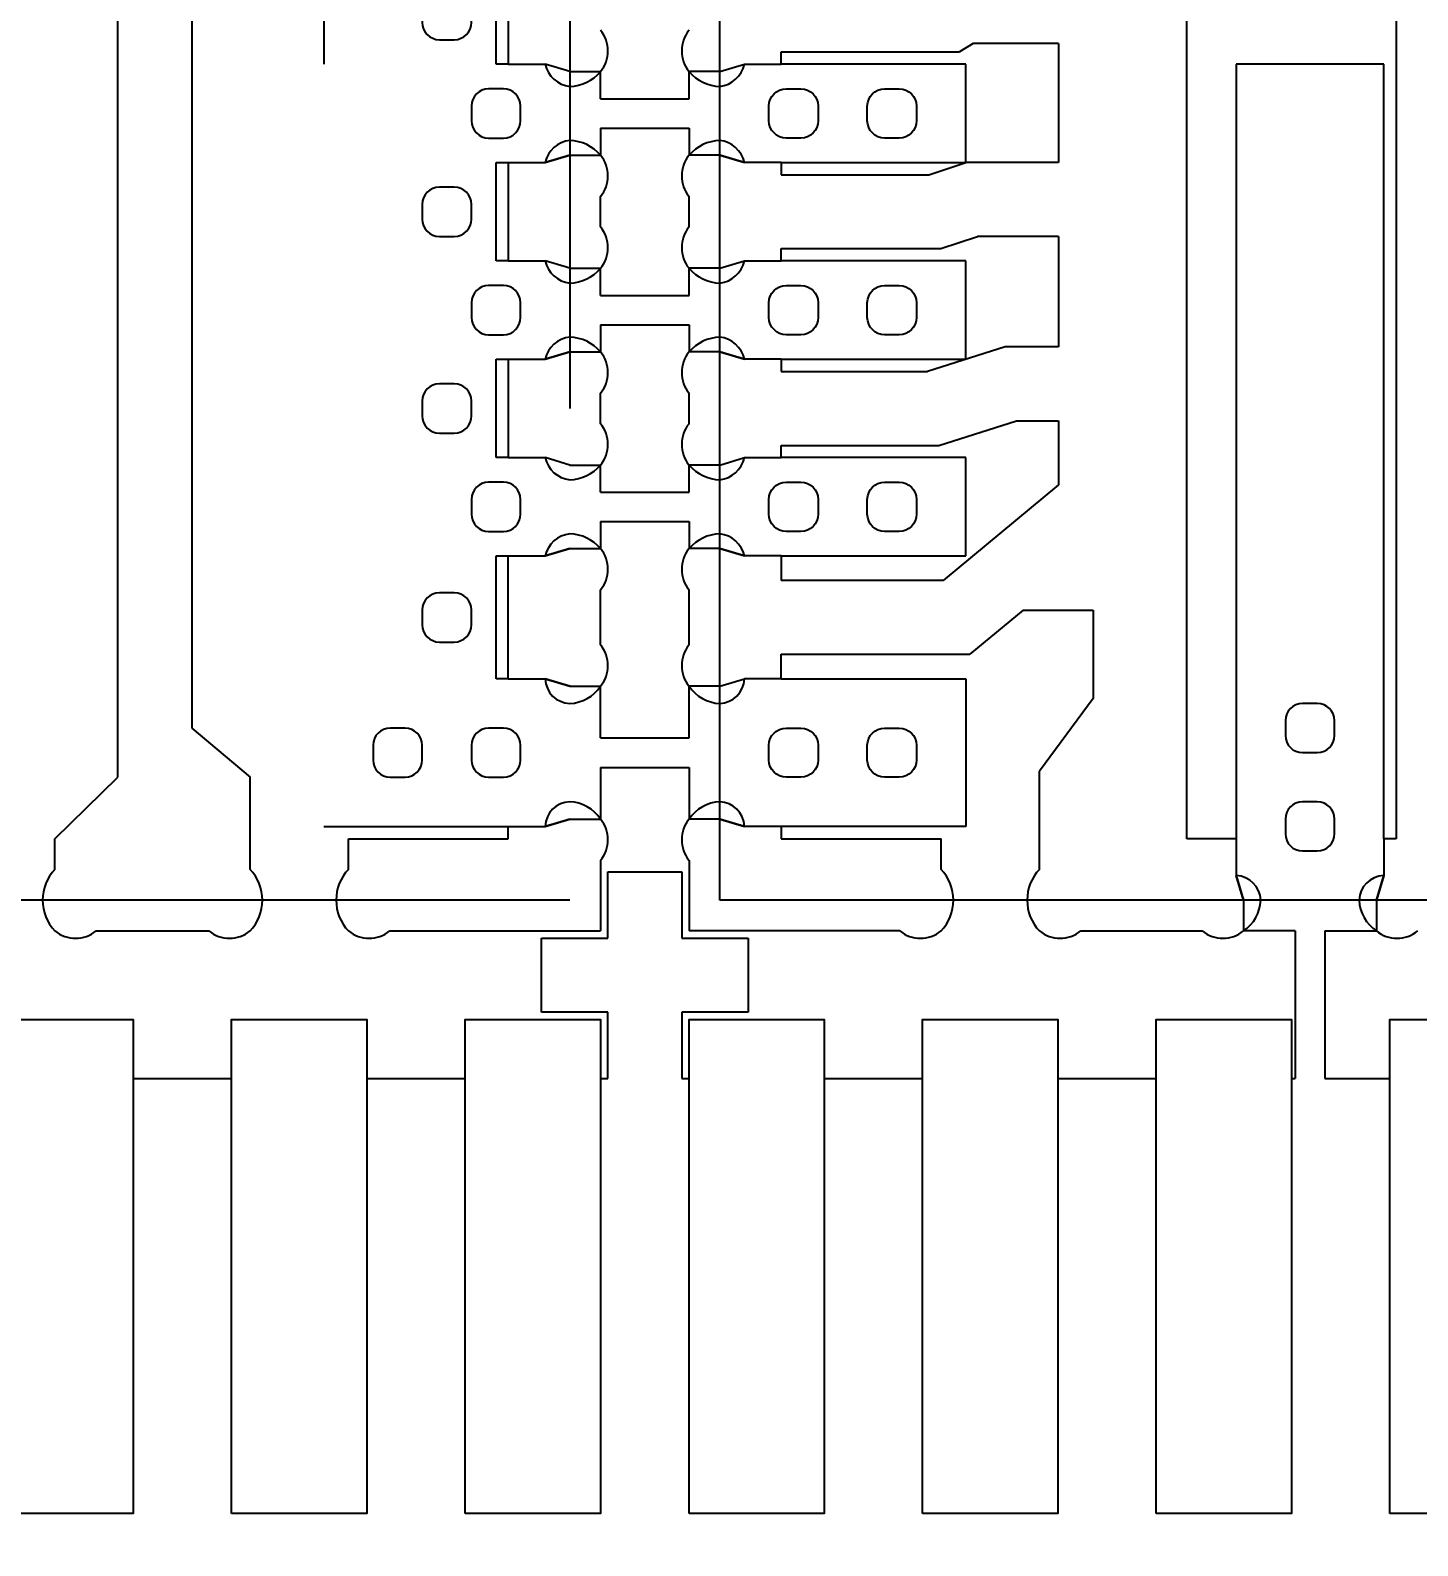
# Model space of a CAD drawing. Header units: millimetres. Extents: x 478.7 to 490.1, y 73.3 to 79.8.
# Drawn here: x 481.0322 to 481.2085, y 74.7775 to 74.9701 of the extents above; entities that cross this region are included whole.
import ezdxf

# ---------------------------------------------------------------- set-up
doc = ezdxf.new("R2010")
doc.units = ezdxf.units.MM
doc.header["$LTSCALE"] = 0.5
doc.header["$PDMODE"] = 98
doc.linetypes.add('HIDDEN', pattern=[0.375, 0.25, -0.125])
doc.linetypes.add('PHANTOM', pattern=[2.5, 1.25, -0.25, 0.25, -0.25, 0.25, -0.25])
for name, color, linetype in [('1D', 4, 'Continuous'), ('BTM', 7, 'HIDDEN'), ('DIM', 3, 'Continuous'), ('PKG', 1, 'PHANTOM')]:
    doc.layers.add(name, color=color, linetype=linetype)
doc.styles.add('SIMPLEX', font='simplex.shx', dxfattribs={"bigfont": 'AllInOneBig.shx'})
doc.dimstyles.new('Standard2', dxfattribs={"dimtxt": 0.08, "dimasz": 0.08, "dimexe": 0.01, "dimexo": 0.01, "dimgap": 0.015, "dimtad": 1, "dimdec": 3, "dimlfac": 16, "dimrnd": 0.0005, "dimzin": 1, "dimtxsty": 'SIMPLEX', "dimcen": 0.01, "dimclrd": 256, "dimclre": 256, "dimclrt": 256, "dimazin": 3, "dimtp": 0.03, "dimtm": 0.05, "dimtfac": 0.8, "dimtdec": 3, "dimtmove": 0, "dimatfit": 3, "dimfxl": 0.05, "dimtzin": 4, "dimlwd": -1, "dimlwe": -1})

# ---------------------------------------------------------------- blocks, each defined once
blk = doc.blocks.new('*U22')
at = {"layer": 'PKG', "ltscale": 0.3}
blk.add_lwpolyline([(-0.0937500000000071, 0.125), (0.0937500000000071, 0.125), (0.0937500000000071, -0.125), (-0.0937500000000071, -0.125)], close=True, dxfattribs=at)
blk = doc.blocks.new('*U23')
at = {"layer": 'DIM', "color": 0, "linetype": 'ByBlock', "lineweight": -2, "transparency": 16777216}
for p in [(0, 0), (0.2065625, 0)]:
    blk.add_blockref('*U22', p, dxfattribs=at)
blk = doc.blocks.new('*D77')
at = {"layer": 'Defpoints', "color": 0, "ltscale": 0.1, "transparency": 16777216}
for p in [(482.6595039546485, 76.59891141188095), (480.0685890203963, 75.27038571863987), (480.6813789546493, 74.96454975952977)]:
    blk.add_point(p, dxfattribs=at)
at = {"layer": 'DIM', "ltscale": 0.1, "transparency": 16777216}
for p, q in [((480.2285890203963, 75.27038571863987), (480.0685890203963, 75.27038571863987)), ((480.3885890203963, 74.96454975952977), (480.2285890203963, 75.27038571863987)), ((480.6713789546493, 74.96454975952977), (480.3885890203963, 74.96454975952977))]:
    blk.add_line(p, q, dxfattribs=at)
at = {"layer": 'DIM', "ltscale": 0.1, "transparency": 16777216, "insert": (479.8631128299201, 75.27038571863987), "char_height": 0.08, "attachment_point": 5, "style": 'SIMPLEX'}
blk.add_mtext('\\A1;26.150', dxfattribs=at)
blk = doc.blocks.new('*D78')
at = {"layer": 'Defpoints', "color": 0, "ltscale": 0.1, "transparency": 16777216}
for p in [(482.6595039546485, 76.59891141188095), (480.0685890203963, 75.00842007099286), (480.8759102046483, 74.84438016188099)]:
    blk.add_point(p, dxfattribs=at)
at = {"layer": 'DIM', "ltscale": 0.1, "transparency": 16777216}
for p, q in [((480.2285890203963, 75.00842007099286), (480.0685890203963, 75.00842007099286)), ((480.3885890203963, 74.84438016188099), (480.2285890203963, 75.00842007099286)), ((480.8659102046483, 74.84438016188099), (480.3885890203963, 74.84438016188099))]:
    blk.add_line(p, q, dxfattribs=at)
at = {"layer": 'DIM', "ltscale": 0.1, "transparency": 16777216, "insert": (479.855493782301, 75.00842007099286), "char_height": 0.08, "attachment_point": 5, "style": 'SIMPLEX'}
blk.add_mtext('\\A1;28.073', dxfattribs=at)
blk = doc.blocks.new('*D79')
at = {"layer": 'Defpoints', "color": 0, "ltscale": 0.1, "transparency": 16777216}
for p in [(482.6595039546485, 76.59891141188095), (480.0685890203963, 74.91391348640298), (480.8460664546495, 74.84156766188096)]:
    blk.add_point(p, dxfattribs=at)
at = {"layer": 'DIM', "ltscale": 0.1, "transparency": 16777216}
for p, q in [((480.2285890203963, 74.91391348640298), (480.0685890203963, 74.91391348640298)), ((480.3885890203963, 74.84156766188096), (480.2285890203963, 74.91391348640298)), ((480.8360664546495, 74.84156766188096), (480.3885890203963, 74.84156766188096))]:
    blk.add_line(p, q, dxfattribs=at)
at = {"layer": 'DIM', "ltscale": 0.1, "transparency": 16777216, "insert": (479.8707318775392, 74.91391348640298), "char_height": 0.08, "attachment_point": 5, "style": 'SIMPLEX'}
blk.add_mtext('\\A1;28.118', dxfattribs=at)
blk = doc.blocks.new('*D80')
at = {"layer": 'Defpoints', "color": 0, "ltscale": 0.1, "transparency": 16777216}
for p in [(482.6595039546485, 76.59891141188095), (480.8376289546488, 74.76594266188069), (480.0685890203963, 74.63216124863871)]:
    blk.add_point(p, dxfattribs=at)
at = {"layer": 'DIM', "ltscale": 0.1, "transparency": 16777216}
for p, q in [((480.3885890203963, 74.76594266188069), (480.2285890203963, 74.63216124863871)), ((480.8276289546488, 74.76594266188069), (480.3885890203963, 74.76594266188069)), ((480.2285890203963, 74.63216124863871), (480.0685890203963, 74.63216124863871))]:
    blk.add_line(p, q, dxfattribs=at)
at = {"layer": 'DIM', "ltscale": 0.1, "transparency": 16777216, "insert": (479.855493782301, 74.63216124863871), "char_height": 0.08, "attachment_point": 5, "style": 'SIMPLEX'}
blk.add_mtext('\\A1;29.328', dxfattribs=at)
blk = doc.blocks.new('*D81')
at = {"layer": 'Defpoints', "color": 0, "ltscale": 0.1, "transparency": 16777216}
for p in [(482.6595039546485, 76.59891141188095), (480.8602852046483, 74.71141141188168), (480.0685890203963, 74.4425900185656)]:
    blk.add_point(p, dxfattribs=at)
at = {"layer": 'DIM', "ltscale": 0.1, "transparency": 16777216}
for p, q in [((480.3885890203963, 74.71141141188168), (480.2285890203963, 74.4425900185656)), ((480.8502852046483, 74.71141141188168), (480.3885890203963, 74.71141141188168)), ((480.2285890203963, 74.4425900185656), (480.0685890203963, 74.4425900185656))]:
    blk.add_line(p, q, dxfattribs=at)
at = {"layer": 'DIM', "ltscale": 0.1, "transparency": 16777216, "insert": (479.855493782301, 74.4425900185656), "char_height": 0.08, "attachment_point": 5, "style": 'SIMPLEX'}
blk.add_mtext('\\A1;30.200', dxfattribs=at)
blk = doc.blocks.new('*D82')
at = {"layer": 'Defpoints', "color": 0, "ltscale": 0.1, "transparency": 16777216}
for p in [(482.6595039546485, 76.59891141188095), (480.8376289546495, 74.78156766188069), (480.0685890203963, 74.73225555204152)]:
    blk.add_point(p, dxfattribs=at)
at = {"layer": 'DIM', "ltscale": 0.1, "transparency": 16777216}
for p, q in [((480.3885890203963, 74.78156766188069), (480.2285890203963, 74.73225555204152)), ((480.8276289546495, 74.78156766188069), (480.3885890203963, 74.78156766188069)), ((480.2285890203963, 74.73225555204152), (480.0685890203963, 74.73225555204152))]:
    blk.add_line(p, q, dxfattribs=at)
at = {"layer": 'DIM', "ltscale": 0.1, "transparency": 16777216, "insert": (479.855493782301, 74.73225555204152), "char_height": 0.08, "attachment_point": 5, "style": 'SIMPLEX'}
blk.add_mtext('\\A1;29.078', dxfattribs=at)
blk = doc.blocks.new('*D83')
at = {"layer": 'Defpoints', "color": 0, "ltscale": 0.1, "transparency": 16777216}
for p in [(482.6595039546485, 76.59891141188095), (480.8980977046486, 74.83438016188094), (480.0685890203963, 74.82308451922225)]:
    blk.add_point(p, dxfattribs=at)
at = {"layer": 'DIM', "ltscale": 0.1, "transparency": 16777216}
for p, q in [((480.3885890203963, 74.83438016188094), (480.2285890203963, 74.82308451922225)), ((480.8880977046486, 74.83438016188094), (480.3885890203963, 74.83438016188094)), ((480.2285890203963, 74.82308451922225), (480.0685890203963, 74.82308451922225))]:
    blk.add_line(p, q, dxfattribs=at)
at = {"layer": 'DIM', "ltscale": 0.1, "transparency": 16777216, "insert": (479.855493782301, 74.82308451922225), "char_height": 0.08, "attachment_point": 5, "style": 'SIMPLEX'}
blk.add_mtext('\\A1;28.233', dxfattribs=at)
blk = doc.blocks.new('*D84')
at = {"layer": 'Defpoints', "color": 0, "ltscale": 0.1, "transparency": 16777216}
for p in [(482.6595039546485, 76.59891141188095), (480.8376289546487, 74.73898953688106), (480.0685890203963, 74.5462315054092)]:
    blk.add_point(p, dxfattribs=at)
at = {"layer": 'DIM', "ltscale": 0.1, "transparency": 16777216}
for p, q in [((480.3885890203963, 74.73898953688106), (480.2285890203963, 74.5462315054092)), ((480.8276289546487, 74.73898953688106), (480.3885890203963, 74.73898953688106)), ((480.2285890203963, 74.5462315054092), (480.0685890203963, 74.5462315054092))]:
    blk.add_line(p, q, dxfattribs=at)
at = {"layer": 'DIM', "ltscale": 0.1, "transparency": 16777216, "insert": (479.8573985442058, 74.5462315054092), "char_height": 0.08, "attachment_point": 5, "style": 'SIMPLEX'}
blk.add_mtext('\\A1;29.759', dxfattribs=at)
blk = doc.blocks.new('*D25')
at = {"layer": 'Defpoints', "color": 0, "ltscale": 0.1, "transparency": 16777216}
for p in [(482.6595039546485, 76.59891141188095), (480.8376289546487, 74.73898953688106), (480.6870255108062, 74.08237198890878)]:
    blk.add_point(p, dxfattribs=at)
at = {"layer": 'DIM', "ltscale": 0.1, "transparency": 16777216}
for p, q in [((480.8376289546487, 74.72898953688106), (480.8376289546487, 74.40237198890877)), ((480.8376289546487, 74.40237198890877), (480.6870255108062, 74.24237198890877)), ((480.6870255108062, 74.24237198890877), (480.6870255108062, 74.08237198890878))]:
    blk.add_line(p, q, dxfattribs=at)
at = {"layer": 'DIM', "ltscale": 0.1, "transparency": 16777216, "insert": (480.6870255108062, 73.87689579843267), "char_height": 0.08, "attachment_point": 5, "rotation": 90, "style": 'SIMPLEX'}
blk.add_mtext('\\A1;29.150', dxfattribs=at)
blk = doc.blocks.new('*D26')
at = {"layer": 'Defpoints', "color": 0, "ltscale": 0.1, "transparency": 16777216}
for p in [(482.6595039546485, 76.59891141188095), (480.8602852046483, 74.71141141188168), (480.7816957178044, 74.08237198890878)]:
    blk.add_point(p, dxfattribs=at)
at = {"layer": 'DIM', "ltscale": 0.1, "transparency": 16777216}
for p, q in [((480.8602852046483, 74.70141141188168), (480.8602852046483, 74.40237198890877)), ((480.8602852046483, 74.40237198890877), (480.7816957178044, 74.24237198890877)), ((480.7816957178044, 74.24237198890877), (480.7816957178044, 74.08237198890878))]:
    blk.add_line(p, q, dxfattribs=at)
at = {"layer": 'DIM', "ltscale": 0.1, "transparency": 16777216, "insert": (480.7816957178044, 73.86927675081363), "char_height": 0.08, "attachment_point": 5, "rotation": 90, "style": 'SIMPLEX'}
blk.add_mtext('\\A1;28.788', dxfattribs=at)
blk = doc.blocks.new('*D27')
at = {"layer": 'Defpoints', "color": 0, "ltscale": 0.1, "transparency": 16777216}
for p in [(482.6595039546485, 76.59891141188095), (480.8759102046483, 74.78156766188069), (480.8949727046486, 74.08237198890878)]:
    blk.add_point(p, dxfattribs=at)
at = {"layer": 'DIM', "ltscale": 0.1, "transparency": 16777216}
for p, q in [((480.8759102046483, 74.77156766188068), (480.8759102046483, 74.40237198890877)), ((480.8759102046483, 74.40237198890877), (480.8949727046486, 74.24237198890877)), ((480.8949727046486, 74.24237198890877), (480.8949727046486, 74.08237198890878))]:
    blk.add_line(p, q, dxfattribs=at)
at = {"layer": 'DIM', "ltscale": 0.1, "transparency": 16777216, "insert": (480.8949727046486, 73.86927675081363), "char_height": 0.08, "attachment_point": 5, "rotation": 90, "style": 'SIMPLEX'}
blk.add_mtext('\\A1;28.538', dxfattribs=at)
blk = doc.blocks.new('*D28')
at = {"layer": 'Defpoints', "color": 0, "ltscale": 0.1, "transparency": 16777216}
for p in [(482.6595039546485, 76.59891141188095), (480.883253954649, 74.71141141188168), (480.9890716797253, 74.08237198890878)]:
    blk.add_point(p, dxfattribs=at)
at = {"layer": 'DIM', "ltscale": 0.1, "transparency": 16777216}
for p, q in [((480.883253954649, 74.70141141188168), (480.883253954649, 74.40237198890877)), ((480.883253954649, 74.40237198890877), (480.9890716797253, 74.24237198890877)), ((480.9890716797253, 74.24237198890877), (480.9890716797253, 74.08237198890878))]:
    blk.add_line(p, q, dxfattribs=at)
at = {"layer": 'DIM', "ltscale": 0.1, "transparency": 16777216, "insert": (480.9890716797253, 73.86927675081363), "char_height": 0.08, "attachment_point": 5, "rotation": 90, "style": 'SIMPLEX'}
blk.add_mtext('\\A1;28.420', dxfattribs=at)
blk = doc.blocks.new('*D29')
at = {"layer": 'Defpoints', "color": 0, "ltscale": 0.1, "transparency": 16777216}
for p in [(482.6595039546485, 76.59891141188095), (480.8880977046485, 74.84438016188099), (481.072990297663, 74.08237198890878)]:
    blk.add_point(p, dxfattribs=at)
at = {"layer": 'DIM', "ltscale": 0.1, "transparency": 16777216}
for p, q in [((480.8880977046485, 74.83438016188099), (480.8880977046485, 74.40237198890877)), ((480.8880977046485, 74.40237198890877), (481.072990297663, 74.24237198890877)), ((481.072990297663, 74.24237198890877), (481.072990297663, 74.08237198890878))]:
    blk.add_line(p, q, dxfattribs=at)
at = {"layer": 'DIM', "ltscale": 0.1, "transparency": 16777216, "insert": (481.072990297663, 73.86927675081363), "char_height": 0.08, "attachment_point": 5, "rotation": 90, "style": 'SIMPLEX'}
blk.add_mtext('\\A1;28.343', dxfattribs=at)
blk = doc.blocks.new('*D30')
at = {"layer": 'Defpoints', "color": 0, "ltscale": 0.1, "transparency": 16777216}
for p in [(482.6595039546485, 76.59891141188095), (480.8957539546485, 74.71969266188155), (481.1640894388854, 74.08237198890878)]:
    blk.add_point(p, dxfattribs=at)
at = {"layer": 'DIM', "ltscale": 0.1, "transparency": 16777216}
for p, q in [((480.8957539546485, 74.70969266188155), (480.8957539546485, 74.40237198890877)), ((480.8957539546485, 74.40237198890877), (481.1640894388854, 74.24237198890877)), ((481.1640894388854, 74.24237198890877), (481.1640894388854, 74.08237198890878))]:
    blk.add_line(p, q, dxfattribs=at)
at = {"layer": 'DIM', "ltscale": 0.1, "transparency": 16777216, "insert": (481.1640894388854, 73.86927675081363), "char_height": 0.08, "attachment_point": 5, "rotation": 90, "style": 'SIMPLEX'}
blk.add_mtext('\\A1;28.220', dxfattribs=at)
blk = doc.blocks.new('*D95')
at = {"layer": 'Defpoints', "color": 0, "ltscale": 0.1, "transparency": 16777216}
for p in [(482.6595039546485, 76.59891141188095), (480.8980977046486, 74.78156766188069), (481.2552651356989, 74.08237198890878)]:
    blk.add_point(p, dxfattribs=at)
at = {"layer": 'DIM', "ltscale": 0.1, "transparency": 16777216}
for p, q in [((480.8980977046486, 74.77156766188068), (480.8980977046486, 74.40237198890877)), ((480.8980977046486, 74.40237198890877), (481.2552651356989, 74.24237198890877)), ((481.2552651356989, 74.24237198890877), (481.2552651356989, 74.08237198890878))]:
    blk.add_line(p, q, dxfattribs=at)
at = {"layer": 'DIM', "ltscale": 0.1, "transparency": 16777216, "insert": (481.2552651356989, 73.87689579843267), "char_height": 0.08, "attachment_point": 5, "rotation": 90, "style": 'SIMPLEX'}
blk.add_mtext('\\A1;28.183', dxfattribs=at)
blk = doc.blocks.new('*D96')
at = {"layer": 'Defpoints', "color": 0, "ltscale": 0.1, "transparency": 16777216}
for p in [(482.6595039546485, 76.59891141188095), (480.9093477046486, 74.78156766188069), (481.3400265866762, 74.08237198890878)]:
    blk.add_point(p, dxfattribs=at)
at = {"layer": 'DIM', "ltscale": 0.1, "transparency": 16777216}
for p, q in [((480.9093477046486, 74.77156766188068), (480.9093477046486, 74.40237198890877)), ((480.9093477046486, 74.40237198890877), (481.3400265866762, 74.24237198890877)), ((481.3400265866762, 74.24237198890877), (481.3400265866762, 74.08237198890878))]:
    blk.add_line(p, q, dxfattribs=at)
at = {"layer": 'DIM', "ltscale": 0.1, "transparency": 16777216, "insert": (481.3400265866762, 73.86927675081363), "char_height": 0.08, "attachment_point": 5, "rotation": 90, "style": 'SIMPLEX'}
blk.add_mtext('\\A1;28.003', dxfattribs=at)
blk = doc.blocks.new('*D97')
at = {"layer": 'Defpoints', "color": 0, "ltscale": 0.1, "transparency": 16777216}
for p in [(482.6595039546485, 76.59891141188095), (480.9116914546486, 74.71969266188157), (481.437287996239, 74.08237198890878)]:
    blk.add_point(p, dxfattribs=at)
at = {"layer": 'DIM', "ltscale": 0.1, "transparency": 16777216}
for p, q in [((480.9116914546486, 74.70969266188156), (480.9116914546486, 74.40237198890877)), ((480.9116914546486, 74.40237198890877), (481.437287996239, 74.24237198890877)), ((481.437287996239, 74.24237198890877), (481.437287996239, 74.08237198890878))]:
    blk.add_line(p, q, dxfattribs=at)
at = {"layer": 'DIM', "ltscale": 0.1, "transparency": 16777216, "insert": (481.437287996239, 73.86927675081363), "char_height": 0.08, "attachment_point": 5, "rotation": 90, "style": 'SIMPLEX'}
blk.add_mtext('\\A1;27.965', dxfattribs=at)
blk = doc.blocks.new('*D98')
at = {"layer": 'Defpoints', "color": 0, "ltscale": 0.1, "transparency": 16777216}
for p in [(482.6595039546485, 76.59891141188095), (480.5357823854625, 74.4551614118833), (480.0685890203963, 74.33407118040783)]:
    blk.add_point(p, dxfattribs=at)
at = {"layer": 'DIM', "ltscale": 0.1, "transparency": 16777216}
for p, q in [((480.3757823854625, 74.4551614118833), (480.2285890203963, 74.33407118040783)), ((480.5257823854625, 74.4551614118833), (480.3757823854625, 74.4551614118833)), ((480.2285890203963, 74.33407118040783), (480.0685890203963, 74.33407118040783))]:
    blk.add_line(p, q, dxfattribs=at)
at = {"layer": 'DIM', "ltscale": 0.1, "transparency": 16777216, "insert": (479.855493782301, 74.33407118040783), "char_height": 0.08, "attachment_point": 5, "style": 'SIMPLEX'}
blk.add_mtext('\\A1;34.300', dxfattribs=at)
blk = doc.blocks.new('*D99')
at = {"layer": 'Defpoints', "color": 0, "ltscale": 0.1, "transparency": 16777216}
for p in [(482.6595039546485, 76.59891141188095), (480.0685890203963, 75.09663017891475), (480.8759102046483, 74.85563016188095)]:
    blk.add_point(p, dxfattribs=at)
at = {"layer": 'DIM', "ltscale": 0.1, "transparency": 16777216}
for p, q in [((480.2285890203963, 75.09663017891475), (480.0685890203963, 75.09663017891475)), ((480.3885890203963, 74.85563016188095), (480.2285890203963, 75.09663017891475)), ((480.8659102046483, 74.85563016188095), (480.3885890203963, 74.85563016188095))]:
    blk.add_line(p, q, dxfattribs=at)
at = {"layer": 'DIM', "ltscale": 0.1, "transparency": 16777216, "insert": (479.855493782301, 75.09663017891475), "char_height": 0.08, "attachment_point": 5, "style": 'SIMPLEX'}
blk.add_mtext('\\A1;27.893', dxfattribs=at)
blk = doc.blocks.new('*D100')
at = {"layer": 'Defpoints', "color": 0, "ltscale": 0.1, "transparency": 16777216}
for p in [(482.6595039546485, 76.59891141188095), (480.0685890203963, 75.18775078730742), (480.8460664546495, 74.85844266188097)]:
    blk.add_point(p, dxfattribs=at)
at = {"layer": 'DIM', "ltscale": 0.1, "transparency": 16777216}
for p, q in [((480.2285890203963, 75.18775078730742), (480.0685890203963, 75.18775078730742)), ((480.3885890203963, 74.85844266188097), (480.2285890203963, 75.18775078730742)), ((480.8360664546495, 74.85844266188097), (480.3885890203963, 74.85844266188097))]:
    blk.add_line(p, q, dxfattribs=at)
at = {"layer": 'DIM', "ltscale": 0.1, "transparency": 16777216, "insert": (479.855493782301, 75.18775078730742), "char_height": 0.08, "attachment_point": 5, "style": 'SIMPLEX'}
blk.add_mtext('\\A1;27.848', dxfattribs=at)

msp = doc.modelspace()

# ---------------------------------------------------------------- linework, layer by layer
at = {"ltscale": 0.03}
for p, q in [((481.2057539546485, 75.07954156279052), (481.2057539546485, 74.86734891188095)), ((481.0433270796485, 74.87516141188095), (481.0433270796485, 75.07323202232419)), ((481.0527020796485, 75.06891141188096), (481.0527020796485, 74.88141141188096)), ((481.1791914546484, 74.86734891188095), (481.1791914546484, 75.04778641188095)), ((481.0929414546486, 74.97828641188096), (481.0929414546486, 74.96578641188096)), ((481.1520366684259, 74.96844266188096), (481.1502853239127, 74.96734891188099)), ((481.1628789546485, 74.96844266188096), (481.1520366684259, 74.96844266188096)), ((481.1628789546485, 74.96844266188096), (481.1628789546485, 74.95328641188095)), ((481.1276289546485, 74.96578641188094), (481.1276289546485, 74.96734891188095)), ((481.1276289546485, 74.96734891188098), (481.1502853239127, 74.96734891188098)), ((481.0929414546384, 74.96578640111966), (481.0976289546384, 74.96578640111971)), ((481.1007539546384, 74.96484890111972), (481.0976289546384, 74.96578640111971)), ((481.1007539546485, 74.96484891188099), (481.1046602046485, 74.96484891188099)), ((481.1198164546485, 74.96484891188098), (481.1159102046485, 74.96484891188098)), ((481.1198164546485, 74.96484891188098), (481.1229414546485, 74.96578641188098)), ((481.1229414546485, 74.96578641188098), (481.1276289546485, 74.96578641188094)), ((481.0929414546486, 74.95328641188095), (481.0929414546486, 74.94078641188095)), ((481.0929414546486, 74.95328641188095), (481.0976289546485, 74.95328641188094)), ((481.1007539546485, 74.95422391188093), (481.0976289546485, 74.95328641188094)), ((481.1007539546485, 74.95422391188093), (481.1046602046485, 74.95422391188093)), ((481.1198164546485, 74.95422391188092), (481.1159102046485, 74.95422391188092)), ((481.1198164546485, 74.95422391188092), (481.1229414546485, 74.95328641188094)), ((481.1276289546485, 74.95328641188095), (481.1229414546485, 74.95328641188094)), ((481.1276289546485, 74.95328641188092), (481.1276289546485, 74.95172391188093)), ((481.1463789546485, 74.95172391188096), (481.1510664546488, 74.95328641188095)), ((481.1628789546485, 74.95328641188095), (481.1510664546488, 74.95328641188097)), ((481.1276289546485, 74.95172391188096), (481.1463789546485, 74.95172391188096)), ((481.1046602046485, 74.94510322693705), (481.1046602046485, 74.94896959682487)), ((481.1159102046485, 74.94510322693704), (481.1159102046485, 74.94896959682487)), ((481.1479003077125, 74.94234891188098), (481.1525878077128, 74.94391141188096)), ((481.1628789546485, 74.94391141188096), (481.1525878077128, 74.94391141188096)), ((481.1628789546485, 74.94391141188096), (481.1628789546485, 74.92984891188095)), ((481.1276289546485, 74.94078641188095), (481.1276289546485, 74.94234891188094)), ((481.1276289546485, 74.94234891188098), (481.1479003077125, 74.94234891188098)), ((481.0929414546486, 74.94078641188095), (481.0976289546485, 74.940786411881)), ((481.1007539546485, 74.93984891188101), (481.0976289546485, 74.940786411881)), ((481.1007539546485, 74.93984891188099), (481.1046602046485, 74.93984891188099)), ((481.1198164546485, 74.93984891188099), (481.1159102046485, 74.93984891188099)), ((481.1198164546485, 74.93984891188099), (481.1229414546485, 74.94078641188098)), ((481.1229414546485, 74.94078641188098), (481.1276289546485, 74.94078641188095)), ((481.1560794624601, 74.92984891188095), (481.1462004525148, 74.92672391188096)), ((481.1628789546485, 74.92984891188095), (481.1560794624601, 74.92984891188095)), ((481.0929414546486, 74.92828641188096), (481.0929414546486, 74.91578641188096)), ((481.0929414546486, 74.92828641188096), (481.0976289546485, 74.92828641188093)), ((481.1007539546485, 74.92922391188092), (481.0976289546485, 74.92828641188093)), ((481.1007539546485, 74.92922391188092), (481.1046602046485, 74.92922391188092)), ((481.1198164546485, 74.92922391188092), (481.1159102046485, 74.92922391188092)), ((481.1198164546485, 74.92922391188092), (481.1229414546485, 74.92828641188093)), ((481.1276289546485, 74.92828641188096), (481.1229414546485, 74.92828641188093)), ((481.1276289546485, 74.92828641188093), (481.1276289546485, 74.92672391188093)), ((481.1276289546485, 74.92672391188096), (481.1462004525148, 74.92672391188096)), ((481.1046602046485, 74.92010322693704), (481.1046602046485, 74.92396959682488)), ((481.1159102046485, 74.92010322693704), (481.1159102046485, 74.92396959682486)), ((481.1476478908664, 74.91734891188098), (481.1575269008117, 74.92047391188096)), ((481.1575269008117, 74.92047391188096), (481.1628789546485, 74.92047391188096)), ((481.1628789546485, 74.92047391188096), (481.1628789546485, 74.91234891188095)), ((481.1276289546485, 74.91578641188094), (481.1276289546485, 74.91734891188095)), ((481.1276289546488, 74.91734891188098), (481.1476478908664, 74.91734891188098)), ((481.0929414546486, 74.91578641188096), (481.0976289546485, 74.915786411881)), ((481.1007539546486, 74.91484891188101), (481.0976289546485, 74.915786411881)), ((481.1007539546485, 74.91484891188098), (481.1046602046485, 74.91484891188098)), ((481.1198164546485, 74.91484891188098), (481.1159102046485, 74.91484891188098)), ((481.1198164546485, 74.91484891188098), (481.1229414546485, 74.91578641188097)), ((481.1229414546485, 74.91578641188097), (481.1276289546485, 74.91578641188094)), ((481.1628789546485, 74.91234891188095), (481.148221301912, 74.90016141188096)), ((481.0929414546486, 74.90328641188096), (481.0976289546485, 74.90328641188093)), ((481.0929414546485, 74.88766141188096), (481.0929414546486, 74.90328641188096)), ((481.1007539546485, 74.90422391188092), (481.0976289546485, 74.90328641188093)), ((481.1007539546485, 74.90422391188092), (481.1046602046485, 74.90422391188092)), ((481.1198164546485, 74.90422391188092), (481.1159102046485, 74.90422391188092)), ((481.1198164546485, 74.90422391188092), (481.1229414546485, 74.90328641188093)), ((481.1276289546485, 74.90328641188096), (481.1229414546485, 74.90328641188093)), ((481.1276289546485, 74.90328641188093), (481.1276289546485, 74.90016141188093)), ((481.1046602046485, 74.89197822693703), (481.1046602046485, 74.89896959682487)), ((481.1159102046485, 74.89197822693703), (481.1159102046485, 74.89896959682487)), ((481.148221301912, 74.90016141188096), (481.1276289546485, 74.90016141188096)), ((481.158374777665, 74.89641141188096), (481.1516097071712, 74.89078641188095)), ((481.158374777665, 74.89641141188096), (481.1672508296485, 74.89641141188095)), ((481.1672508296485, 74.89641141188096), (481.1672508296485, 74.8851629862801)), ((481.1276289546485, 74.88766141188097), (481.1276289546485, 74.89078641188097)), ((481.1276289546485, 74.89078641188095), (481.1516097071712, 74.89078641188095)), ((481.0929414546485, 74.88766141188093), (481.0976289546485, 74.88766141188093)), ((481.1007539546486, 74.88672391188092), (481.0976289546485, 74.88766141188093)), ((481.1198164546485, 74.88672391188096), (481.1229414546485, 74.88766141188096)), ((481.1276289546485, 74.88766141188096), (481.1229414546485, 74.88766141188096)), ((481.1007539546486, 74.88672391188096), (481.1046602046486, 74.88672391188096)), ((481.1198164546485, 74.88672391188096), (481.1159102046485, 74.88672391188096)), ((481.1672508296485, 74.8851629862801), (481.1604414546485, 74.87594266188096)), ((481.0527020796485, 74.88141141188096), (481.0601289546485, 74.87516140113937)), ((481.1604414546485, 74.86344266188088), (481.1604414546485, 74.87594266188096)), ((481.0353218666471, 74.86734891188095), (481.0433270796485, 74.87516141188095)), ((481.0601289546485, 74.86344266188087), (481.0601289546485, 74.87516140113937)), ((481.1007539546486, 74.86984891188095), (481.0976289546485, 74.86891141188096)), ((481.1007539546486, 74.86984891188095), (481.1046602046486, 74.86984891188095)), ((481.1198164546485, 74.86984891188095), (481.1159102046485, 74.86984891188095)), ((481.1198164546485, 74.86984891188095), (481.1229414546485, 74.86891141188096)), ((481.0929414546485, 74.86734891188095), (481.0929414546485, 74.86891141188096)), ((481.0929414546485, 74.86891141188096), (481.0976289546485, 74.86891141188096)), ((481.1276289546485, 74.86891141188096), (481.1229414546485, 74.86891141188096)), ((481.1276289546485, 74.86891141188097), (481.1276289546485, 74.86734891188097)), ((481.0353218666471, 74.86344266188104), (481.0353218666471, 74.86734891188095)), ((481.0726289546485, 74.86344266188087), (481.0726289546485, 74.86734891188095)), ((481.0726289546485, 74.86734891188095), (481.0929414546485, 74.86734891188095)), ((481.1276289546485, 74.86734891188097), (481.1479414546485, 74.86734891188097)), ((481.1479414546485, 74.86344266188088), (481.1479414546485, 74.86734891188097)), ((481.1854414546485, 74.86734891188095), (481.1791914546485, 74.86734891188095)), ((481.1854414546485, 74.86734891188095), (481.1854414546485, 74.86266141188096)), ((481.2057539546485, 74.86734891188095), (481.2041914546485, 74.86734891188095)), ((481.2041914546484, 74.86734891188114), (481.2041914546485, 74.86266141188113)), ((481.1046602046486, 74.8645945968249), (481.1046602046486, 74.85563016188098)), ((481.1159102046485, 74.8645945968249), (481.1159102046485, 74.85563016188101)), ((481.1863789546485, 74.85953641188095), (481.1854414546485, 74.86266141188096)), ((481.2032539546485, 74.85953641188111), (481.2041914546485, 74.86266141188113)), ((481.1863789546485, 74.85953641188095), (481.1863789546485, 74.85563016188095)), ((481.2032539546485, 74.85953641188095), (481.2032539546485, 74.85563016188095)), ((481.0405761817031, 74.8556301618811), (481.0548746395924, 74.85563016188098)), ((481.0778832697046, 74.85563016188098), (481.1046602046486, 74.85563016188098)), ((481.1426871395925, 74.85563016188101), (481.1159102046485, 74.85563016188101)), ((481.1656957697045, 74.85563016188095), (481.1811246395924, 74.85563016188095))]:
    msp.add_line(p, q, dxfattribs=at)
at = {"linetype": 'ByBlock', "ltscale": 0.03}
for p, q in [((481.0976289546485, 74.95328641188094), (481.1007539546485, 74.95422391188093)), ((481.1229414546485, 74.95328641188094), (481.1198164546485, 74.95422391188092)), ((481.0976289546485, 74.92828641188093), (481.1007539546485, 74.92922391188092)), ((481.1229414546485, 74.92828641188093), (481.1198164546485, 74.92922391188092)), ((481.0976289546485, 74.90328641188093), (481.1007539546485, 74.90422391188092)), ((481.1229414546485, 74.90328641188093), (481.1198164546485, 74.90422391188092)), ((481.0976289546485, 74.88766141188093), (481.1007539546486, 74.88672391188092)), ((481.0976289546485, 74.86891141188096), (481.1007539546486, 74.86984891188095)), ((481.1229414546485, 74.86891141188096), (481.1198164546485, 74.86984891188095)), ((481.1854414546485, 74.86266141188096), (481.1863789546485, 74.85953641188095)), ((481.2041914546485, 74.86266141188113), (481.2032539546485, 74.85953641188111))]:
    msp.add_line(p, q, dxfattribs=at)
at = {"ltscale": 0.03}
for points in [[(481.0860664546485, 74.97516141188096), (481.0841914546485, 74.97516141188096, 0.414213562373095), (481.0820039546485, 74.97297391188097), (481.0820039546485, 74.97109891188096, 0.414213562373095), (481.0841914546485, 74.96891141188097), (481.0860664546485, 74.96891141188097, 0.414213562373095), (481.0882539546485, 74.97109891188096), (481.0882539546485, 74.97297391188097, 0.414213562373095)], [(481.0923164546485, 74.96266141188096), (481.0904414546485, 74.96266141188096, 0.414213562373095), (481.0882539546485, 74.96047391188097), (481.0882539546485, 74.95859891188096, 0.414213562373095), (481.0904414546485, 74.95641141188096), (481.0923164546485, 74.95641141188096, 0.414213562373095), (481.0945039546485, 74.95859891188096), (481.0945039546485, 74.96047391188097, 0.414213562373095)], [(481.1282539546485, 74.96266141188096), (481.1301289546485, 74.96266141188096, -0.414213562373095), (481.1323164546485, 74.96047391188097), (481.1323164546485, 74.95859891188096, -0.414213562373095), (481.1301289546485, 74.95641141188096), (481.1282539546485, 74.95641141188096, -0.414213562373095), (481.1260664546485, 74.95859891188096), (481.1260664546485, 74.96047391188097, -0.414213562373095)], [(481.1407539546485, 74.96266141188097), (481.1426289546485, 74.96266141188097, -0.414213562373095), (481.1448164546485, 74.96047391188098), (481.1448164546485, 74.95859891188097, -0.414213562373095), (481.1426289546485, 74.95641141188098), (481.1407539546485, 74.95641141188098, -0.414213562373095), (481.1385664546485, 74.95859891188097), (481.1385664546485, 74.96047391188098, -0.414213562373095)], [(481.0860664546485, 74.95016141188096), (481.0841914546485, 74.95016141188096, 0.414213562373095), (481.0820039546485, 74.94797391188096), (481.0820039546485, 74.94609891188095, 0.414213562373095), (481.0841914546485, 74.94391141188096), (481.0860664546485, 74.94391141188096, 0.414213562373095), (481.0882539546485, 74.94609891188095), (481.0882539546485, 74.94797391188096, 0.414213562373095)], [(481.0923164546485, 74.93766141188095), (481.0904414546485, 74.93766141188095, 0.414213562373095), (481.0882539546485, 74.93547391188098), (481.0882539546485, 74.93359891188096, 0.414213562373095), (481.0904414546485, 74.93141141188096), (481.0923164546485, 74.93141141188096, 0.414213562373095), (481.0945039546485, 74.93359891188095), (481.0945039546485, 74.93547391188096, 0.414213562373095)], [(481.1282539546485, 74.93766141188097), (481.1301289546485, 74.93766141188097, -0.414213562373095), (481.1323164546485, 74.93547391188098), (481.1323164546485, 74.93359891188096, -0.414213562373095), (481.1301289546485, 74.93141141188097), (481.1282539546485, 74.93141141188097, -0.414213562373095), (481.1260664546485, 74.93359891188096), (481.1260664546485, 74.93547391188098, -0.414213562373095)], [(481.1407539546485, 74.93766141188097), (481.1426289546485, 74.93766141188097, -0.414213562373095), (481.1448164546485, 74.93547391188098), (481.1448164546485, 74.93359891188096, -0.414213562373095), (481.1426289546485, 74.93141141188097), (481.1407539546485, 74.93141141188097, -0.414213562373095), (481.1385664546485, 74.93359891188096), (481.1385664546485, 74.93547391188098, -0.414213562373095)], [(481.0860664546485, 74.92516141188095), (481.0841914546485, 74.92516141188095, 0.414213562373095), (481.0820039546485, 74.92297391188096), (481.0820039546485, 74.92109891188095, 0.414213562373095), (481.0841914546485, 74.91891141188096), (481.0860664546485, 74.91891141188096, 0.414213562373095), (481.0882539546485, 74.92109891188096), (481.0882539546485, 74.92297391188097, 0.414213562373095)], [(481.0923164546485, 74.91266141188096), (481.0904414546485, 74.91266141188096, 0.414213562373095), (481.0882539546485, 74.91047391188097), (481.0882539546485, 74.90859891188096, 0.414213562373095), (481.0904414546485, 74.90641141188097), (481.0923164546485, 74.90641141188097, 0.414213562373095), (481.0945039546485, 74.90859891188096), (481.0945039546485, 74.91047391188097, 0.414213562373095)], [(481.1282539546485, 74.91266141188096), (481.1301289546485, 74.91266141188096, -0.414213562373095), (481.1323164546485, 74.91047391188097), (481.1323164546485, 74.90859891188096, -0.414213562373095), (481.1301289546485, 74.90641141188097), (481.1282539546485, 74.90641141188097, -0.414213562373095), (481.1260664546485, 74.90859891188096), (481.1260664546485, 74.91047391188097, -0.414213562373095)], [(481.1407539546485, 74.91266141188098), (481.1426289546485, 74.91266141188098, -0.414213562373095), (481.1448164546485, 74.91047391188098), (481.1448164546485, 74.90859891188097, -0.414213562373095), (481.1426289546485, 74.90641141188098), (481.1407539546485, 74.90641141188098, -0.414213562373095), (481.1385664546485, 74.90859891188097), (481.1385664546485, 74.91047391188098, -0.414213562373095)], [(481.0860664546485, 74.89859891188095), (481.0841914546485, 74.89859891188095, 0.414213562373095), (481.0820039546485, 74.89641141188096), (481.0820039546485, 74.89453641188095, 0.414213562373095), (481.0841914546485, 74.89234891188096), (481.0860664546485, 74.89234891188096, 0.414213562373095), (481.0882539546485, 74.89453641188095), (481.0882539546485, 74.89641141188096, 0.414213562373095)], [(481.1979414546485, 74.88047391188094), (481.1979414546485, 74.88234891188095, 0.414213562373095), (481.1957539546485, 74.88453641188094), (481.1938789546484, 74.88453641188094, 0.414213562373095), (481.1916914546484, 74.88234891188095), (481.1916914546484, 74.88047391188094, 0.414213562373095), (481.1938789546484, 74.87828641188095), (481.1957539546485, 74.87828641188095, 0.414213562373095)], [(481.0798164546485, 74.88141141188095), (481.0779414546485, 74.88141141188095, 0.414213562373095), (481.0757539546485, 74.87922391188096), (481.0757539546485, 74.87734891188094, 0.414213562373095), (481.0779414546485, 74.87516141188095), (481.0798164546485, 74.87516141188095, 0.414213562373095), (481.0820039546485, 74.87734891188094), (481.0820039546485, 74.87922391188096, 0.414213562373095)], [(481.0923164546485, 74.88141141188095), (481.0904414546485, 74.88141141188095, 0.414213562373095), (481.0882539546485, 74.87922391188096), (481.0882539546485, 74.87734891188094, 0.414213562373095), (481.0904414546485, 74.87516141188095), (481.0923164546485, 74.87516141188095, 0.414213562373095), (481.0945039546485, 74.87734891188094), (481.0945039546485, 74.87922391188096, 0.414213562373095)], [(481.1282539546485, 74.88141141188095), (481.1301289546485, 74.88141141188095, -0.414213562373095), (481.1323164546484, 74.87922391188096), (481.1323164546484, 74.87734891188094, -0.414213562373095), (481.1301289546485, 74.87516141188095), (481.1282539546485, 74.87516141188095, -0.414213562373095), (481.1260664546485, 74.87734891188094), (481.1260664546485, 74.87922391188096, -0.414213562373095)], [(481.1407539546485, 74.88141141188095), (481.1426289546484, 74.88141141188095, -0.414213562373095), (481.1448164546484, 74.87922391188096), (481.1448164546484, 74.87734891188094, -0.414213562373095), (481.1426289546484, 74.87516141188095), (481.1407539546485, 74.87516141188095, -0.414213562373095), (481.1385664546485, 74.87734891188094), (481.1385664546485, 74.87922391188096, -0.414213562373095)], [(481.1979414546485, 74.86797391188094), (481.1979414546485, 74.86984891188095, 0.414213562373095), (481.1957539546485, 74.87203641188094), (481.1938789546484, 74.87203641188094, 0.414213562373095), (481.1916914546484, 74.86984891188095), (481.1916914546484, 74.86797391188094, 0.414213562373095), (481.1938789546484, 74.86578641188095), (481.1957539546485, 74.86578641188095, 0.414213562373095)]]:
    msp.add_lwpolyline(points, format="xyb", close=True, dxfattribs=at)
for points in [[(481.0280977046485, 74.78156766188069), (481.0280977046485, 74.84438016188099), (481.0452852046486, 74.84438016188099), (481.0452852046486, 74.78156766188069)], [(481.0577852046486, 74.78156766188069), (481.0577852046486, 74.84438016188099), (481.0749727046486, 74.84438016188099), (481.0749727046486, 74.78156766188069)], [(481.0874727046486, 74.78156766188069), (481.0874727046486, 74.84438016188099), (481.1046602046486, 74.84438016188099), (481.1046602046486, 74.78156766188069)], [(481.1159102046486, 74.78156766188069), (481.1159102046486, 74.84438016188099), (481.1330977046485, 74.84438016188099), (481.1330977046485, 74.78156766188069)], [(481.1455977046485, 74.78156766188069), (481.1455977046485, 74.84438016188099), (481.1627852046486, 74.84438016188099), (481.1627852046486, 74.78156766188069)], [(481.1752852046486, 74.78156766188069), (481.1752852046486, 74.84438016188099), (481.1924727046486, 74.84438016188099), (481.1924727046486, 74.78156766188069)], [(481.2049727046486, 74.78156766188069), (481.2049727046486, 74.84438016188099), (481.2221602046486, 74.84438016188099), (481.2221602046486, 74.78156766188069)]]:
    msp.add_lwpolyline(points, close=True, dxfattribs=at)
for centre, radius, start, end in [((481.1014479110874, 74.96747606940902), 0.0041497935611154, 320.7221623704398, 39.27783762948172), ((481.1191224982096, 74.967476069409), 0.0041497935611154, 140.7221623705183, 219.2778376295601), ((481.1011383382032, 74.966543327269), 0.0035900631974156, 192.1716543351186, 263.8536309307013), ((481.1005608856151, 74.96838264945056), 0.0054121823461691, 272.0443487676534, 319.2376628810662), ((481.1200095236819, 74.96838264945055), 0.0054121823461691, 220.7623371189337, 267.9556512323466), ((481.1194320464258, 74.96654339323929), 0.0035901207291865, 276.146665991893, 347.8277590650178), ((481.1011383628712, 74.9525294305226), 0.0035901207292159, 96.14666599199809, 167.8277590646128), ((481.1005608856151, 74.95069017431136), 0.0054121823461691, 40.7623371189387, 87.9556512323466), ((481.1200095236819, 74.95069017431135), 0.0054121823461691, 92.0443487676534, 139.2376628810663), ((481.1194320464258, 74.9525294305226), 0.0035901207292082, 12.17224093527899, 83.8533340079235), ((481.1014479110874, 74.9515967543529), 0.0041497935611154, 320.7221623705284, 39.27783762955499), ((481.1191224982096, 74.95159675435289), 0.0041497935611154, 140.722162370445, 219.2778376294716), ((481.1014479110874, 74.94247606940901), 0.0041497935611154, 320.7221623704398, 39.27783762948172), ((481.1191224982096, 74.94247606940901), 0.0041497935611154, 140.7221623705183, 219.2778376295601), ((481.1011383382133, 74.9415433380303), 0.0035900631974156, 192.1716543351186, 263.8536309307013), ((481.1005608856151, 74.94338264945056), 0.0054121823461691, 272.0443487676534, 319.2376628810662), ((481.1200095236819, 74.94338264945056), 0.0054121823461691, 220.7623371189337, 267.9556512323466), ((481.1194320464258, 74.94154339323929), 0.0035901207291901, 276.146665991893, 347.8277590649677), ((481.1011383628712, 74.9275294305226), 0.0035901207292103, 96.14666599197147, 167.8277590646511), ((481.1005608856151, 74.92569017431136), 0.0054121823461691, 40.7623371189387, 87.9556512323466), ((481.1200095236819, 74.92569017431136), 0.0054121823461691, 92.0443487676534, 139.2376628810663), ((481.1194320464258, 74.92752943052261), 0.0035901207292043, 12.17224093526066, 83.853334007976), ((481.1014479110874, 74.9265967543529), 0.0041497935611154, 320.7221623705284, 39.27783762955499), ((481.1191224982096, 74.9265967543529), 0.0041497935611154, 140.722162370445, 219.2778376294716), ((481.1014479110874, 74.91747606940902), 0.0041497935611154, 320.7221623704398, 39.27783762948172), ((481.1191224982096, 74.917476069409), 0.0041497935611154, 140.7221623705183, 219.2778376295601), ((481.1011383382133, 74.9165433380303), 0.0035900631974156, 192.1716543351186, 263.8536309307013), ((481.1005608856151, 74.91838264945055), 0.0054121823461691, 272.0443487676534, 319.2376628810662), ((481.1200095236819, 74.91838264945055), 0.0054121823461691, 220.7623371189337, 267.9556512323466), ((481.1194320464258, 74.91654339323931), 0.0035901207292114, 276.146665992129, 347.827759064721), ((481.1011383628712, 74.90252943052259), 0.0035901207292234, 96.1466659920506, 167.8277590645246), ((481.1005608856151, 74.90069017431135), 0.0054121823461691, 40.7623371189387, 87.9556512323466), ((481.1200095236819, 74.90069017431135), 0.0054121823461691, 92.0443487676534, 139.2376628810663), ((481.1194320464258, 74.90252943052262), 0.0035901207291959, 12.17224093517788, 83.85333400802853), ((481.1014479110874, 74.90159675435291), 0.0041497935611154, 320.7221623705284, 39.27783762955499), ((481.1191224982096, 74.9015967543529), 0.0041497935611154, 140.722162370445, 219.2778376294716), ((481.1014479110874, 74.889351069409), 0.0041497935611154, 320.7221623704398, 39.27783762948172), ((481.1191224982096, 74.88935106940899), 0.0041497935611154, 140.7221623705183, 219.2778376295601), ((481.1008676291395, 74.88777508637209), 0.0032406688119606, 182.0102038637774, 267.9897960699951), ((481.1197027801575, 74.8877750863721), 0.0032406688119499, 272.0102039299788, 357.9897961365155), ((481.1005298214493, 74.88951812295105), 0.004986750532835, 272.5760691070195, 325.9215835661666), ((481.1200405878477, 74.88951812295105), 0.004986750532835, 214.0784164338225, 267.4239308929805), ((481.1008676291395, 74.8687977373898), 0.0032406688119606, 92.01020392995288, 177.9897961361695), ((481.1005298214493, 74.86705470081087), 0.004986750532835, 34.07841643382255, 87.42393089295449), ((481.1200405878477, 74.86705470081087), 0.004986750532835, 92.57606910704551, 145.9215835661774), ((481.1197027801575, 74.86879773738981), 0.0032406688119535, 2.010203863725351, 87.98979607012524), ((481.1014479110874, 74.86722175435293), 0.0041497935611154, 320.7221623705284, 39.27783762955499), ((481.1191224982096, 74.86722175435293), 0.0041497935611154, 140.722162370445, 219.2778376294716), ((481.0393401163448, 74.85956973700199), 0.0055808491963053, 136.055046692602, 180.342134335046), ((481.0561107049508, 74.8595697370018), 0.0055808491963053, 359.6578656649278, 43.94495330738856), ((481.0766472043462, 74.8595697370018), 0.0055808491963053, 136.0550466925746, 180.342134335033), ((481.1439232049508, 74.85956973700183), 0.0055808491963053, 359.6578656649409, 43.94495330739332), ((481.1644597043462, 74.85956973700182), 0.0055808491963053, 136.055046692602, 180.342134335046), ((481.1853277801574, 74.85942273738993), 0.0032406688119317, 2.010203929763672, 87.98979613663272), ((481.2043051291397, 74.8594227373901), 0.0032406688119317, 92.010203864436, 177.9897960712918), ((481.0393401163448, 74.85950308676023), 0.0055808491963053, 179.6578656649278, 223.9449533073611), ((481.0561107049508, 74.85950308676004), 0.0055808491963053, 316.0550466926114, 0.3421343350460129), ((481.0766472043462, 74.85950308676004), 0.0055808491963053, 179.6578656649148, 223.9449533073517), ((481.1439232049508, 74.85950308676007), 0.0055808491963053, 316.0550466926207, 0.3421343350590409), ((481.1644597043462, 74.85950308676006), 0.0055808491963053, 179.6578656649278, 223.9449533073611), ((481.1835847435784, 74.8597605450802), 0.004986750532835, 304.0784164338172, 357.423930892968), ((481.2060481657186, 74.8597605450802), 0.004986750532835, 182.5760691070189, 235.9215835661828), ((481.0379490241751, 74.85884245544223), 0.0041497935611154, 230.722162370435, 309.2778376294634), ((481.0379490241751, 74.85884245544229), 0.0041497935611154, 230.7221623704634, 309.2778376294634), ((481.0575017971205, 74.85884245544204), 0.0041497935611154, 230.7221623705284, 309.2778376295367), ((481.0575017971205, 74.8588424554421), 0.0041497935611154, 230.7221623705242, 309.2778376295284), ((481.0752561121765, 74.8588424554421), 0.0041497935611154, 230.722162370439, 309.277837629439), ((481.1453142971205, 74.85884245544213), 0.0041497935611154, 230.7221623705325, 309.2778376295367), ((481.1630686121765, 74.85884245544207), 0.0041497935611154, 230.722162370435, 309.2778376294634), ((481.1630686121765, 74.85884245544212), 0.0041497935611154, 230.7221623704634, 309.2778376294634), ((481.1837517971205, 74.85884245544206), 0.0041497935611154, 230.7221623705284, 309.2778376295367), ((481.2058811121765, 74.85884245544207), 0.0041497935611154, 230.7221623704307, 309.2778376294959)]:
    msp.add_arc(centre, radius, start, end, dxfattribs=at)
at = {"layer": '1D', "linetype": 'HIDDEN'}
msp.add_circle((481.1007539546486, 75.06363923566472), 0.4499999999999886, dxfattribs=at)
at = {"layer": 'BTM', "ltscale": 0.03}
for p, q in [((481.0695039546485, 75.06578641188096), (481.0695039546485, 74.86891141188096)), ((481.0913789546485, 74.96578641188096), (481.0913789546485, 74.97828641188096)), ((481.0929414546486, 74.96578641188096), (481.0913789546485, 74.96578641188096)), ((481.1046602046485, 74.96141141188093), (481.1046602046485, 74.96484891188096)), ((481.1159102046485, 74.96141141188092), (481.1159102046485, 74.96484891188096)), ((481.1510664546489, 74.96578641188096), (481.1276289546488, 74.96578641188094)), ((481.1510664546488, 74.95328641188095), (481.1510664546488, 74.96578641188096)), ((481.2041914546485, 74.96578641188097), (481.1854414546485, 74.96578641188097)), ((481.1854414546485, 74.96578641188097), (481.1854414546485, 74.86734891188095)), ((481.2041914546485, 74.86734891188095), (481.2041914546485, 74.96578641188097)), ((481.1046602046485, 74.96141141188093), (481.1159102046485, 74.96141141188093)), ((481.1046602046485, 74.95766141188093), (481.1046602046485, 74.95422391188089)), ((481.1046602046485, 74.95766141188093), (481.1159102046485, 74.95766141188093)), ((481.1159102046485, 74.95766141188092), (481.1159102046485, 74.95422391188087)), ((481.0913789546485, 74.94078641188096), (481.0913789546485, 74.95328641188095)), ((481.0913789546485, 74.95328641188095), (481.0929414546486, 74.95328641188095)), ((481.1276289546488, 74.95328641188092), (481.1510664546488, 74.95328641188097)), ((481.0929414546486, 74.94078641188095), (481.0913789546485, 74.94078641188095)), ((481.1046602046485, 74.93641141188093), (481.1046602046485, 74.93984891188097)), ((481.1159102046485, 74.93641141188093), (481.1159102046485, 74.93984891188097)), ((481.1510664546489, 74.94078641188095), (481.1276289546488, 74.94078641188095)), ((481.1510664546488, 74.92828641188095), (481.1510664546488, 74.94078641188095)), ((481.1046602046485, 74.93641141188093), (481.1159102046485, 74.93641141188093)), ((481.1046602046485, 74.93266141188093), (481.1046602046485, 74.92922391188088)), ((481.1046602046485, 74.93266141188093), (481.1159102046485, 74.93266141188093)), ((481.1159102046485, 74.93266141188093), (481.1159102046485, 74.92922391188088)), ((481.0913789546485, 74.91578641188096), (481.0913789546485, 74.92828641188096)), ((481.0913789546485, 74.92828641188096), (481.0929414546486, 74.92828641188096)), ((481.1276289546488, 74.92828641188093), (481.1510664546488, 74.92828641188096)), ((481.0929414546486, 74.91578641188096), (481.0913789546485, 74.91578641188096)), ((481.1046602046485, 74.91141141188092), (481.1046602046485, 74.91484891188097)), ((481.1159102046485, 74.91141141188092), (481.1159102046485, 74.91484891188097)), ((481.1510664546489, 74.91578641188094), (481.1276289546488, 74.91578641188094)), ((481.1510664546488, 74.90328641188096), (481.1510664546488, 74.91578641188094)), ((481.1046602046485, 74.91141141188092), (481.1159102046485, 74.91141141188092)), ((481.1046602046485, 74.90766141188092), (481.1046602046485, 74.90422391188088)), ((481.1046602046485, 74.90766141188092), (481.1159102046485, 74.90766141188092)), ((481.1159102046485, 74.90766141188092), (481.1159102046485, 74.90422391188088)), ((481.0913789546485, 74.88766141188096), (481.0913789546485, 74.90328641188096)), ((481.0913789546485, 74.90328641188096), (481.0929414546486, 74.90328641188096)), ((481.1276289546488, 74.90328641188093), (481.1510664546488, 74.90328641188096)), ((481.0929414546486, 74.88766141188096), (481.0913789546485, 74.88766141188096)), ((481.1276289546485, 74.88766141188096), (481.1510664546485, 74.88766141188096)), ((481.1510664546485, 74.88766141188096), (481.1510664546485, 74.86891141188096)), ((481.1046602046485, 74.8801614118809), (481.1046602046485, 74.88672391188095)), ((481.1159102046485, 74.8801614118809), (481.1159102046485, 74.88672391188095)), ((481.1046602046485, 74.8801614118809), (481.1159102046485, 74.8801614118809)), ((481.1046602046486, 74.87641141188095), (481.1046602046486, 74.86984891188091)), ((481.1046602046485, 74.87641141188091), (481.1159102046485, 74.87641141188091)), ((481.1159102046485, 74.87641141188095), (481.1159102046485, 74.86984891188091)), ((481.0695039546485, 74.86891141188096), (481.0929414546485, 74.86891141188094)), ((481.1510664546485, 74.86891141188096), (481.1276289546485, 74.86891141188096)), ((481.1929414546485, 74.85563016188095), (481.1863789546484, 74.85563016188095)), ((481.1929414546484, 74.85563016188097), (481.1929414546485, 74.83688016188088)), ((481.1966914546484, 74.85563016188097), (481.2032539546485, 74.85563016188097)), ((481.1966914546484, 74.85563016188097), (481.1966914546484, 74.83688016188088)), ((481.0452852046486, 74.83688016188088), (481.0577852046486, 74.83688016188088)), ((481.0749727046485, 74.83688016188088), (481.0874727046485, 74.83688016188088)), ((481.1330977046485, 74.83688016188088), (481.1455977046485, 74.83688016188088)), ((481.1627852046486, 74.83688016188088), (481.1752852046485, 74.83688016188088)), ((481.1924727046485, 74.83688016188088), (481.1929414546485, 74.83688016188088)), ((481.1966914546484, 74.83688016188088), (481.2049727046485, 74.83688016188088))]:
    msp.add_line(p, q, dxfattribs=at)
msp.add_lwpolyline([(481.1046602046486, 74.83688016188088), (481.1055977046485, 74.83688016188088), (481.1055977046485, 74.8453176618809), (481.0971602046486, 74.8453176618809), (481.0971602046486, 74.85469266188088), (481.1055977046485, 74.85469266188088), (481.1055977046485, 74.86313016188089), (481.1149727046486, 74.86313016188089), (481.1149727046486, 74.85469266188093), (481.1234102046486, 74.85469266188088), (481.1234102046486, 74.8453176618809), (481.1149727046486, 74.8453176618809), (481.1149727046486, 74.83688016188088), (481.1159102046486, 74.83688016188088)], dxfattribs=at)

# ---------------------------------------------------------------- block references
at = {"layer": 'DIM', "ltscale": 0.03}
msp.add_blockref('*U23', (481.0070039546486, 74.98453641188095), dxfattribs=at)

# ---------------------------------------------------------------- dimensions: what is measured, and where the dimension line sits
at = {"layer": 'DIM', "color": 0, "ltscale": 0.1}
for feature_location, offset, dtype, picture, middle in [((480.8759102046483, 74.84438016188099), (-0.8073211842519754, 0.16403990911186384), 0, '*D78', (479.855493782301, 75.00842007099286)), ((480.8376289546488, 74.76594266188069), (-0.7690399342524756, -0.13378141324197657), 0, '*D80', (479.855493782301, 74.63216124863871)), ((480.8602852046483, 74.71141141188168), (-0.7916961842519754, -0.2688213933160881), 0, '*D81', (479.855493782301, 74.4425900185656)), ((480.8376289546495, 74.78156766188069), (-0.7690399342532146, -0.04931210983916401), 0, '*D82', (479.855493782301, 74.73225555204152)), ((480.8980977046486, 74.83438016188094), (-0.8295086842522892, -0.01129564265869476), 0, '*D83', (479.855493782301, 74.82308451922225)), ((480.8376289546487, 74.73898953688106), (-0.7690399342524188, -0.1927580314718682), 0, '*D84', (479.8573985442058, 74.5462315054092)), ((480.6813789546493, 74.96454975952977), (-0.6127899342529872, 0.3058359591100981), 0, '*D77', (479.8631128299201, 75.27038571863987)), ((480.8460664546495, 74.84156766188096), (-0.7774774342531714, 0.07234582452201721), 0, '*D79', (479.8707318775392, 74.91391348640298)), ((480.8376289546487, 74.73898953688106), (-0.15060344384249902, -0.6566175479722887), 1, '*D25', (480.6870255108062, 73.87689579843267)), ((480.8602852046483, 74.71141141188168), (-0.07858948684389588, -0.6290394229729088), 1, '*D26', (480.7816957178044, 73.86927675081363)), ((480.8759102046483, 74.78156766188069), (0.019062500000302407, -0.6991956729719107), 1, '*D27', (480.8949727046486, 73.86927675081363)), ((480.883253954649, 74.71141141188168), (0.10581772507634923, -0.6290394229729088), 1, '*D28', (480.9890716797253, 73.86927675081363)), ((480.8880977046485, 74.84438016188099), (0.1848925930145242, -0.7620081729722159), 1, '*D29', (481.072990297663, 73.86927675081363)), ((480.8957539546485, 74.71969266188155), (0.2683354842368999, -0.637320672972777), 1, '*D30', (481.1640894388854, 73.86927675081363))]:
    dim = msp.add_ordinate_dim(feature_location=feature_location, offset=offset, dtype=dtype, origin=(482.6595039546485, 76.59891141188095), dimstyle='Standard2', dxfattribs=at)
    dim.commit()
    dim.dimension.update_dxf_attribs({"geometry": picture, "text_midpoint": middle})
at = {"layer": 'DIM', "ltscale": 0.1}
for feature_location, offset, dtype, picture, middle in [((480.5357823854625, 74.4551614118833), (-0.4671933650661799, -0.12109023147546338), 0, '*D98', (479.855493782301, 74.33407118040783)), ((480.8759102046483, 74.85563016188095), (-0.8073211842519754, 0.24100001703379803), 0, '*D99', (479.855493782301, 75.09663017891475)), ((480.8460664546495, 74.85844266188097), (-0.7774774342531714, 0.3293081254264507), 0, '*D100', (479.855493782301, 75.18775078730742)), ((480.8980977046486, 74.78156766188069), (0.3571674310502999, -0.6991956729719107), 1, '*D95', (481.2552651356989, 73.87689579843267)), ((480.9093477046486, 74.78156766188069), (0.4306788820275642, -0.6991956729719107), 1, '*D96', (481.3400265866762, 73.86927675081363)), ((480.9116914546486, 74.71969266188157), (0.5255965415904029, -0.6373206729727912), 1, '*D97', (481.437287996239, 73.86927675081363))]:
    dim = msp.add_ordinate_dim(feature_location=feature_location, offset=offset, dtype=dtype, origin=(482.6595039546485, 76.59891141188095), dimstyle='Standard2', dxfattribs=at)
    dim.commit()
    dim.dimension.update_dxf_attribs({"geometry": picture, "text_midpoint": middle})

doc.saveas('drawing.dxf')
